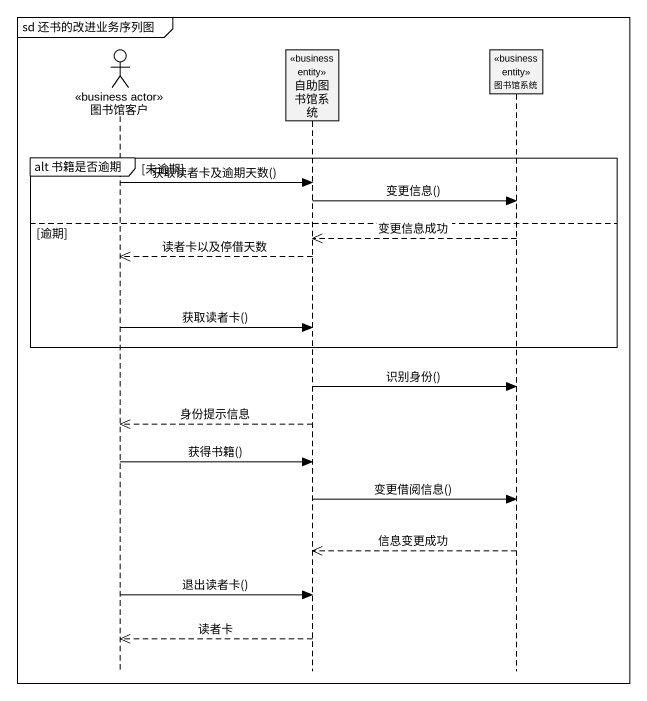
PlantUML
@startuml
mainframe sd 还书的改进业务序列图
hide footbox
actor 图书馆客户 <<business actor>>
participant 自助图书馆系统 <<business entity>>
participant 图书馆系统 <<business entity>>

group alt 书籍是否逾期 [未逾期]
  图书馆客户 -> 自助图书馆系统 : 获取读者卡及逾期天数()
  自助图书馆系统 -> 图书馆系统 : 变更信息()
else 逾期
  图书馆系统 -->> 自助图书馆系统 : 变更信息成功
  自助图书馆系统 -->> 图书馆客户 : 读者卡以及停借天数
  图书馆客户 -> 自助图书馆系统 : 获取读者卡()
end
自助图书馆系统 -> 图书馆系统 : 识别身份()
自助图书馆系统 -->> 图书馆客户 : 身份提示信息
图书馆客户 -> 自助图书馆系统 : 获得书籍()
自助图书馆系统 -> 图书馆系统 : 变更借阅信息()
图书馆系统 -->> 自助图书馆系统 : 信息变更成功
图书馆客户 -> 自助图书馆系统 : 退出读者卡()
自助图书馆系统 -->> 图书馆客户 : 读者卡
@enduml
